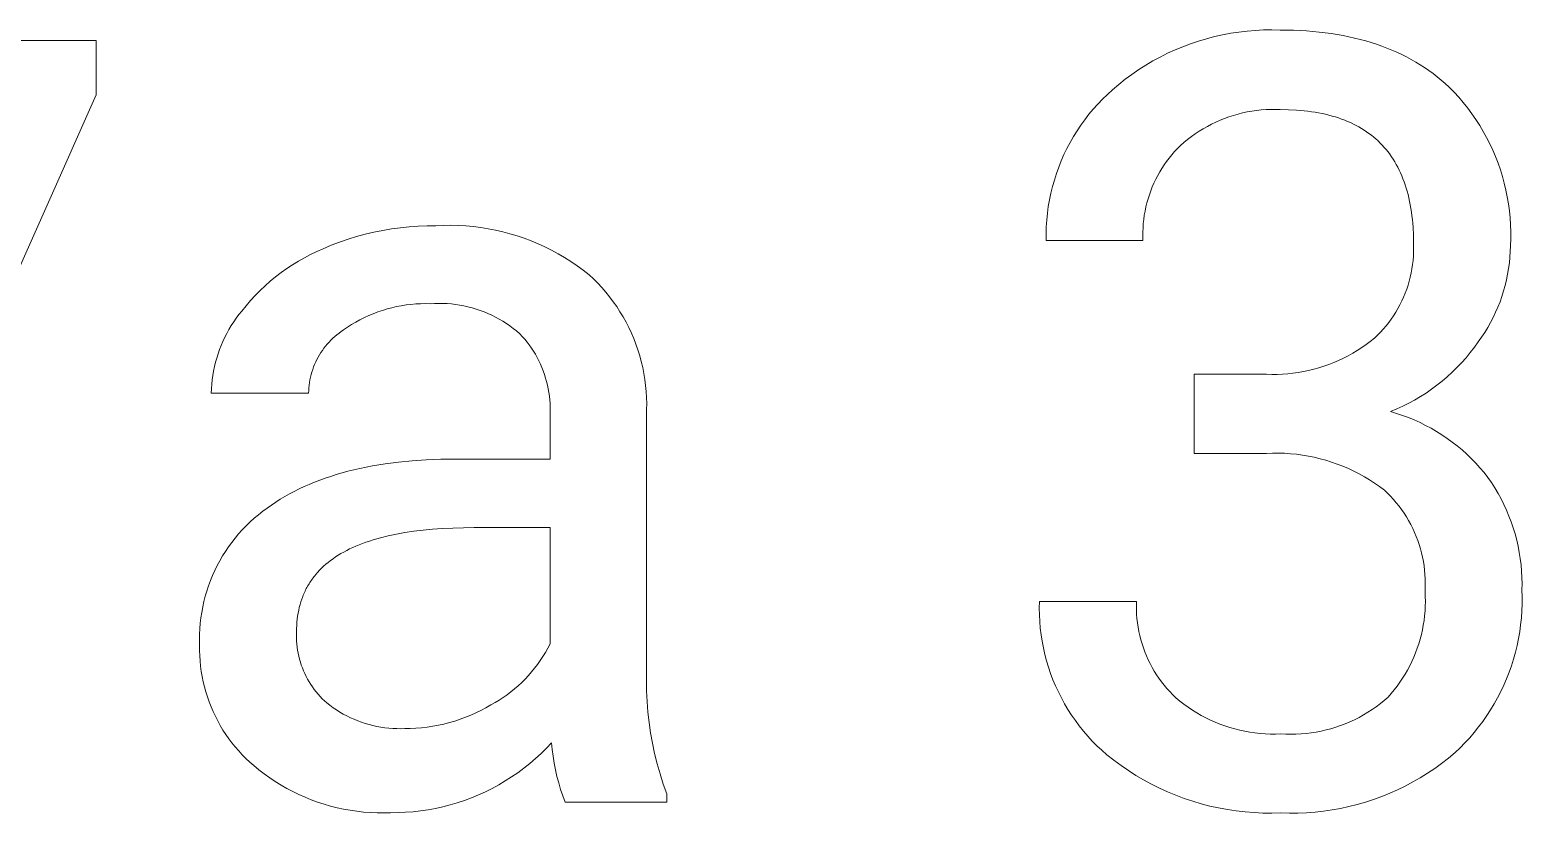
# Model space of a CAD drawing. Header units: millimetres. Extents: x 578 to 4608, y -138 to 2677.
# Drawn here: x 3631.8 to 3706.6, y 179.6 to 218.9 of the extents above; entities that cross this region are included whole.
import ezdxf

# ---------------------------------------------------------------- set-up
doc = ezdxf.new("R2010")
doc.units = ezdxf.units.MM
doc.header["$MEASUREMENT"] = 0
doc.layers.add('Domyślny', color=7, linetype='Continuous', true_color=0x000000)

msp = doc.modelspace()

# ---------------------------------------------------------------- linework, layer by layer
at = {"layer": 'Domyślny', "color": 18, "lineweight": 15, "true_color": 0x000000}
for p, q in [((3690.81, 218.424), (3691.212, 218.529)), ((3691.212, 218.529), (3691.618, 218.62)), ((3691.618, 218.62), (3692.027, 218.697)), ((3692.027, 218.697), (3692.438, 218.76)), ((3692.438, 218.76), (3692.851, 218.809)), ((3692.851, 218.809), (3693.265, 218.843)), ((3693.265, 218.843), (3693.681, 218.863)), ((3693.681, 218.863), (3694.097, 218.868)), ((3694.097, 218.868), (3694.512, 218.859)), ((3694.512, 218.859), (3695.18, 218.848)), ((3695.18, 218.848), (3695.507, 218.835)), ((3695.507, 218.835), (3695.829, 218.815)), ((3695.829, 218.815), (3696.147, 218.79)), ((3696.147, 218.79), (3696.46, 218.76)), ((3696.46, 218.76), (3696.768, 218.724)), ((3696.768, 218.724), (3697.072, 218.683)), ((3697.072, 218.683), (3697.371, 218.636)), ((3697.371, 218.636), (3697.665, 218.583)), ((3697.665, 218.583), (3697.955, 218.525)), ((3697.955, 218.525), (3698.24, 218.461)), ((3609.351, 218.335), (3635.145, 218.335)), ((3635.145, 218.335), (3635.145, 215.61)), ((3688.865, 217.695), (3689.244, 217.867)), ((3689.244, 217.867), (3689.628, 218.027)), ((3689.628, 218.027), (3690.017, 218.173)), ((3690.017, 218.173), (3690.411, 218.305)), ((3690.411, 218.305), (3690.81, 218.424)), ((3698.24, 218.461), (3698.521, 218.392)), ((3698.521, 218.392), (3698.797, 218.317)), ((3698.797, 218.317), (3699.069, 218.236)), ((3699.069, 218.236), (3699.335, 218.15)), ((3699.335, 218.15), (3699.598, 218.058)), ((3699.598, 218.058), (3699.855, 217.96)), ((3699.855, 217.96), (3700.108, 217.857)), ((3700.108, 217.857), (3700.357, 217.749)), ((3700.357, 217.749), (3700.601, 217.634)), ((3687.418, 216.876), (3687.769, 217.1)), ((3687.769, 217.1), (3688.127, 217.311)), ((3688.127, 217.311), (3688.493, 217.509)), ((3688.493, 217.509), (3688.865, 217.695)), ((3700.601, 217.634), (3700.84, 217.514)), ((3700.84, 217.514), (3701.075, 217.388)), ((3701.075, 217.388), (3701.305, 217.257)), ((3701.305, 217.257), (3701.53, 217.12)), ((3701.53, 217.12), (3701.751, 216.977)), ((3686.414, 216.136), (3686.74, 216.394)), ((3686.74, 216.394), (3687.075, 216.641)), ((3687.075, 216.641), (3687.418, 216.876)), ((3701.751, 216.977), (3701.967, 216.829)), ((3701.967, 216.829), (3702.179, 216.675)), ((3702.179, 216.675), (3702.387, 216.515)), ((3702.387, 216.515), (3702.589, 216.349)), ((3702.589, 216.349), (3702.787, 216.178)), ((3635.145, 215.61), (3619.336, 180.166)), ((3685.602, 215.4), (3685.846, 215.638)), ((3685.846, 215.638), (3686.098, 215.867)), ((3686.098, 215.867), (3686.414, 216.136)), ((3702.787, 216.178), (3702.981, 216.001)), ((3702.981, 216.001), (3703.227, 215.75)), ((3703.227, 215.75), (3703.464, 215.491)), ((3684.922, 214.639), (3685.139, 214.901)), ((3685.139, 214.901), (3685.366, 215.155)), ((3685.366, 215.155), (3685.602, 215.4)), ((3692.859, 214.756), (3692.627, 214.707)), ((3693.093, 214.797), (3692.859, 214.756)), ((3693.328, 214.83), (3693.093, 214.797)), ((3693.564, 214.855), (3693.328, 214.83)), ((3693.801, 214.872), (3693.564, 214.855)), ((3694.038, 214.88), (3693.801, 214.872)), ((3694.275, 214.881), (3694.038, 214.88)), ((3694.512, 214.873), (3694.275, 214.881)), ((3694.924, 214.867), (3694.512, 214.873)), ((3695.322, 214.847), (3694.924, 214.867)), ((3695.516, 214.833), (3695.322, 214.847)), ((3695.707, 214.815), (3695.516, 214.833)), ((3695.894, 214.793), (3695.707, 214.815)), ((3696.079, 214.769), (3695.894, 214.793)), ((3696.26, 214.741), (3696.079, 214.769)), ((3703.464, 215.491), (3703.692, 215.225)), ((3703.692, 215.225), (3703.911, 214.95)), ((3703.911, 214.95), (3704.121, 214.669)), ((3684.325, 213.811), (3684.514, 214.094)), ((3684.514, 214.094), (3684.713, 214.37)), ((3684.713, 214.37), (3684.922, 214.639)), ((3690.857, 214.036), (3690.65, 213.919)), ((3691.067, 214.146), (3690.857, 214.036)), ((3691.281, 214.249), (3691.067, 214.146)), ((3691.498, 214.344), (3691.281, 214.249)), ((3691.719, 214.432), (3691.498, 214.344)), ((3691.942, 214.513), (3691.719, 214.432)), ((3692.168, 214.585), (3691.942, 214.513)), ((3692.396, 214.65), (3692.168, 214.585)), ((3692.627, 214.707), (3692.396, 214.65)), ((3696.438, 214.71), (3696.26, 214.741)), ((3696.612, 214.676), (3696.438, 214.71)), ((3696.784, 214.638), (3696.612, 214.676)), ((3696.952, 214.597), (3696.784, 214.638)), ((3697.117, 214.553), (3696.952, 214.597)), ((3697.278, 214.506), (3697.117, 214.553)), ((3697.436, 214.455), (3697.278, 214.506)), ((3697.591, 214.401), (3697.436, 214.455)), ((3697.743, 214.344), (3697.591, 214.401)), ((3697.892, 214.284), (3697.743, 214.344)), ((3698.037, 214.22), (3697.892, 214.284)), ((3698.179, 214.153), (3698.037, 214.22)), ((3698.318, 214.083), (3698.179, 214.153)), ((3698.453, 214.009), (3698.318, 214.083)), ((3698.585, 213.932), (3698.453, 214.009)), ((3704.121, 214.669), (3704.321, 214.38)), ((3704.321, 214.38), (3704.512, 214.085)), ((3704.512, 214.085), (3704.692, 213.783)), ((3683.976, 213.226), (3684.145, 213.522)), ((3684.145, 213.522), (3684.325, 213.811)), ((3689.868, 213.382), (3689.685, 213.232)), ((3690.057, 213.527), (3689.868, 213.382)), ((3690.25, 213.664), (3690.057, 213.527)), ((3690.448, 213.795), (3690.25, 213.664)), ((3690.65, 213.919), (3690.448, 213.795)), ((3698.714, 213.852), (3698.585, 213.932)), ((3698.84, 213.769), (3698.714, 213.852)), ((3698.962, 213.682), (3698.84, 213.769)), ((3699.081, 213.592), (3698.962, 213.682)), ((3699.197, 213.499), (3699.081, 213.592)), ((3699.31, 213.402), (3699.197, 213.499)), ((3699.419, 213.302), (3699.31, 213.402)), ((3699.525, 213.199), (3699.419, 213.302)), ((3704.692, 213.783), (3704.861, 213.476)), ((3704.861, 213.476), (3705.021, 213.163)), ((3683.532, 212.307), (3683.669, 212.619)), ((3683.669, 212.619), (3683.817, 212.925)), ((3683.817, 212.925), (3683.976, 213.226)), ((3689.077, 212.612), (3688.944, 212.449)), ((3689.215, 212.771), (3689.077, 212.612)), ((3689.358, 212.926), (3689.215, 212.771)), ((3689.507, 213.075), (3689.358, 212.926)), ((3689.685, 213.232), (3689.507, 213.075)), ((3699.628, 213.093), (3699.525, 213.199)), ((3699.727, 212.983), (3699.628, 213.093)), ((3699.824, 212.87), (3699.727, 212.983)), ((3699.917, 212.754), (3699.824, 212.87)), ((3700.006, 212.634), (3699.917, 212.754)), ((3700.093, 212.512), (3700.006, 212.634)), ((3700.176, 212.386), (3700.093, 212.512)), ((3705.021, 213.163), (3705.169, 212.845)), ((3705.169, 212.845), (3705.307, 212.522)), ((3705.307, 212.522), (3705.434, 212.194)), ((3683.29, 211.671), (3683.405, 211.991)), ((3683.405, 211.991), (3683.532, 212.307)), ((3688.581, 211.932), (3688.471, 211.753)), ((3688.696, 212.109), (3688.581, 211.932)), ((3688.817, 212.281), (3688.696, 212.109)), ((3688.944, 212.449), (3688.817, 212.281)), ((3700.256, 212.256), (3700.176, 212.386)), ((3700.333, 212.124), (3700.256, 212.256)), ((3700.406, 211.988), (3700.333, 212.124)), ((3700.476, 211.848), (3700.406, 211.988)), ((3700.543, 211.706), (3700.476, 211.848)), ((3705.434, 212.194), (3705.549, 211.863)), ((3705.549, 211.863), (3705.653, 211.528)), ((3683.011, 210.689), (3683.093, 211.019)), ((3683.093, 211.019), (3683.186, 211.347)), ((3683.186, 211.347), (3683.29, 211.671)), ((3688.181, 211.192), (3688.097, 210.999)), ((3688.271, 211.382), (3688.181, 211.192)), ((3688.368, 211.569), (3688.271, 211.382)), ((3688.471, 211.753), (3688.368, 211.569)), ((3700.607, 211.56), (3700.543, 211.706)), ((3700.667, 211.411), (3700.607, 211.56)), ((3700.724, 211.258), (3700.667, 211.411)), ((3700.778, 211.103), (3700.724, 211.258)), ((3700.829, 210.944), (3700.778, 211.103)), ((3705.653, 211.528), (3705.746, 211.189)), ((3705.746, 211.189), (3705.827, 210.847)), ((3682.883, 210.02), (3682.942, 210.356)), ((3682.942, 210.356), (3683.011, 210.689)), ((3687.885, 210.404), (3687.828, 210.201)), ((3687.949, 210.605), (3687.885, 210.404)), ((3688.02, 210.803), (3687.949, 210.605)), ((3688.097, 210.999), (3688.02, 210.803)), ((3700.876, 210.781), (3700.829, 210.944)), ((3700.92, 210.616), (3700.876, 210.781)), ((3700.961, 210.447), (3700.92, 210.616)), ((3700.998, 210.275), (3700.961, 210.447)), ((3701.033, 210.099), (3700.998, 210.275)), ((3705.827, 210.847), (3705.897, 210.503)), ((3705.897, 210.503), (3705.955, 210.157)), ((3682.802, 209.344), (3682.837, 209.683)), ((3682.837, 209.683), (3682.883, 210.02)), ((3687.697, 209.584), (3687.668, 209.375)), ((3687.734, 209.791), (3687.697, 209.584)), ((3687.777, 209.997), (3687.734, 209.791)), ((3687.828, 210.201), (3687.777, 209.997)), ((3701.064, 209.921), (3701.033, 210.099)), ((3701.091, 209.738), (3701.064, 209.921)), ((3701.116, 209.553), (3701.091, 209.738)), ((3701.137, 209.364), (3701.116, 209.553)), ((3705.955, 210.157), (3706.001, 209.809)), ((3706.001, 209.809), (3706.036, 209.459)), ((3649.069, 208.735), (3649.508, 208.824)), ((3649.508, 208.824), (3649.95, 208.9)), ((3649.95, 208.9), (3650.393, 208.96)), ((3650.393, 208.96), (3650.839, 209.007)), ((3650.839, 209.007), (3651.286, 209.038)), ((3651.286, 209.038), (3651.733, 209.056)), ((3651.733, 209.056), (3652.181, 209.058)), ((3652.181, 209.058), (3652.556, 209.075)), ((3652.556, 209.075), (3652.93, 209.078)), ((3652.93, 209.078), (3653.305, 209.069)), ((3653.305, 209.069), (3653.679, 209.048)), ((3653.679, 209.048), (3654.053, 209.014)), ((3654.053, 209.014), (3654.425, 208.967)), ((3654.425, 208.967), (3654.795, 208.908)), ((3654.795, 208.908), (3655.163, 208.836)), ((3655.163, 208.836), (3655.528, 208.752)), ((3682.769, 208.665), (3682.78, 209.005)), ((3682.78, 209.005), (3682.802, 209.344)), ((3687.631, 208.956), (3687.622, 208.745)), ((3687.646, 209.166), (3687.631, 208.956)), ((3687.668, 209.375), (3687.646, 209.166)), ((3701.155, 209.172), (3701.137, 209.364)), ((3701.17, 208.977), (3701.155, 209.172)), ((3701.189, 208.577), (3701.17, 208.977)), ((3706.036, 209.459), (3706.058, 209.109)), ((3706.058, 209.109), (3706.069, 208.758)), ((3646.518, 207.904), (3646.931, 208.077)), ((3646.931, 208.077), (3647.35, 208.236)), ((3647.35, 208.236), (3647.773, 208.382)), ((3647.773, 208.382), (3648.201, 208.514)), ((3648.201, 208.514), (3648.633, 208.631)), ((3648.633, 208.631), (3649.069, 208.735)), ((3655.528, 208.752), (3655.89, 208.656)), ((3655.89, 208.656), (3656.249, 208.548)), ((3656.249, 208.548), (3656.604, 208.428)), ((3656.604, 208.428), (3656.955, 208.296)), ((3656.955, 208.296), (3657.301, 208.152)), ((3657.301, 208.152), (3657.642, 207.997)), ((3682.769, 208.324), (3682.769, 208.665)), ((3687.628, 208.324), (3682.769, 208.324)), ((3687.622, 208.745), (3687.621, 208.535)), ((3687.621, 208.535), (3687.628, 208.324)), ((3701.196, 208.163), (3701.189, 208.577)), ((3701.201, 207.952), (3701.196, 208.163)), ((3706.054, 208.056), (3706.046, 207.769)), ((3706.067, 208.407), (3706.054, 208.056)), ((3706.069, 208.758), (3706.067, 208.407)), ((3644.985, 207.101), (3645.28, 207.283)), ((3645.28, 207.283), (3645.581, 207.454)), ((3645.581, 207.454), (3645.888, 207.615)), ((3645.888, 207.615), (3646.2, 207.765)), ((3646.2, 207.765), (3646.518, 207.904)), ((3657.642, 207.997), (3657.978, 207.83)), ((3657.978, 207.83), (3658.308, 207.652)), ((3658.308, 207.652), (3658.632, 207.463)), ((3658.632, 207.463), (3658.949, 207.264)), ((3701.15, 207.107), (3701.174, 207.317)), ((3701.174, 207.317), (3701.19, 207.528)), ((3701.19, 207.528), (3701.199, 207.74)), ((3701.199, 207.74), (3701.201, 207.952)), ((3706.028, 207.483), (3706.001, 207.197)), ((3706.046, 207.769), (3706.028, 207.483)), ((3644.139, 206.498), (3644.414, 206.709)), ((3644.414, 206.709), (3644.696, 206.91)), ((3644.696, 206.91), (3644.985, 207.101)), ((3658.949, 207.264), (3659.259, 207.053)), ((3659.259, 207.053), (3659.562, 206.833)), ((3659.562, 206.833), (3659.858, 206.602)), ((3659.858, 206.602), (3660.079, 206.395)), ((3701.034, 206.483), (3701.08, 206.69)), ((3701.08, 206.69), (3701.118, 206.898)), ((3701.118, 206.898), (3701.15, 207.107)), ((3705.915, 206.63), (3705.858, 206.349)), ((3705.963, 206.913), (3705.915, 206.63)), ((3706.001, 207.197), (3705.963, 206.913)), ((3643.116, 205.564), (3643.359, 205.811)), ((3643.359, 205.811), (3643.611, 206.049)), ((3643.611, 206.049), (3643.871, 206.278)), ((3643.871, 206.278), (3644.139, 206.498)), ((3660.079, 206.395), (3660.292, 206.18)), ((3660.292, 206.18), (3660.498, 205.958)), ((3660.498, 205.958), (3660.696, 205.729)), ((3700.78, 205.676), (3700.854, 205.874)), ((3700.854, 205.874), (3700.921, 206.075)), ((3700.921, 206.075), (3700.981, 206.278)), ((3700.981, 206.278), (3701.034, 206.483)), ((3705.714, 205.794), (3705.628, 205.52)), ((3705.791, 206.07), (3705.714, 205.794)), ((3705.858, 206.349), (3705.791, 206.07)), ((3642.438, 204.777), (3642.655, 205.047)), ((3642.655, 205.047), (3642.881, 205.31)), ((3642.881, 205.31), (3643.116, 205.564)), ((3650.441, 205.05), (3650.202, 205.004)), ((3650.682, 205.088), (3650.441, 205.05)), ((3650.925, 205.118), (3650.682, 205.088)), ((3651.168, 205.139), (3650.925, 205.118)), ((3651.411, 205.152), (3651.168, 205.139)), ((3651.655, 205.157), (3651.411, 205.152)), ((3651.899, 205.153), (3651.655, 205.157)), ((3652.11, 205.165), (3651.899, 205.153)), ((3652.321, 205.169), (3652.11, 205.165)), ((3652.532, 205.167), (3652.321, 205.169)), ((3652.743, 205.157), (3652.532, 205.167)), ((3652.953, 205.139), (3652.743, 205.157)), ((3653.163, 205.115), (3652.953, 205.139)), ((3653.371, 205.083), (3653.163, 205.115)), ((3653.579, 205.044), (3653.371, 205.083)), ((3653.785, 204.998), (3653.579, 205.044)), ((3660.696, 205.729), (3660.886, 205.493)), ((3660.886, 205.493), (3661.069, 205.251)), ((3661.069, 205.251), (3661.242, 205.003)), ((3700.416, 204.912), (3700.517, 205.098)), ((3700.517, 205.098), (3700.611, 205.288)), ((3700.611, 205.288), (3700.699, 205.48)), ((3700.699, 205.48), (3700.78, 205.676)), ((3705.532, 205.25), (3705.427, 204.983)), ((3705.628, 205.52), (3705.532, 205.25)), ((3642.038, 204.24), (3642.165, 204.424)), ((3642.165, 204.424), (3642.298, 204.603)), ((3642.298, 204.603), (3642.438, 204.777)), ((3648.369, 204.347), (3648.155, 204.231)), ((3648.588, 204.456), (3648.369, 204.347)), ((3648.81, 204.558), (3648.588, 204.456)), ((3649.035, 204.652), (3648.81, 204.558)), ((3649.263, 204.738), (3649.035, 204.652)), ((3649.494, 204.817), (3649.263, 204.738)), ((3649.728, 204.887), (3649.494, 204.817)), ((3649.964, 204.95), (3649.728, 204.887)), ((3650.202, 205.004), (3649.964, 204.95)), ((3653.989, 204.945), (3653.785, 204.998)), ((3654.191, 204.885), (3653.989, 204.945)), ((3654.391, 204.818), (3654.191, 204.885)), ((3654.589, 204.744), (3654.391, 204.818)), ((3654.784, 204.663), (3654.589, 204.744)), ((3654.976, 204.576), (3654.784, 204.663)), ((3655.165, 204.482), (3654.976, 204.576)), ((3655.351, 204.381), (3655.165, 204.482)), ((3655.533, 204.274), (3655.351, 204.381)), ((3661.242, 205.003), (3661.407, 204.749)), ((3661.407, 204.749), (3661.563, 204.49)), ((3661.563, 204.49), (3661.71, 204.225)), ((3699.95, 204.206), (3700.075, 204.376)), ((3700.075, 204.376), (3700.195, 204.551)), ((3700.195, 204.551), (3700.309, 204.729)), ((3700.309, 204.729), (3700.416, 204.912)), ((3705.19, 204.46), (3705.058, 204.206)), ((3705.313, 204.719), (3705.19, 204.46)), ((3705.427, 204.983), (3705.313, 204.719)), ((3641.591, 203.468), (3641.693, 203.666)), ((3641.693, 203.666), (3641.801, 203.862)), ((3641.801, 203.862), (3641.916, 204.053)), ((3641.916, 204.053), (3642.038, 204.24)), ((3647.213, 203.599), (3647.11, 203.512)), ((3647.318, 203.682), (3647.213, 203.599)), ((3647.427, 203.762), (3647.318, 203.682)), ((3647.538, 203.838), (3647.427, 203.762)), ((3647.739, 203.976), (3647.538, 203.838)), ((3647.945, 204.107), (3647.739, 203.976)), ((3648.155, 204.231), (3647.945, 204.107)), ((3655.711, 204.161), (3655.533, 204.274)), ((3655.885, 204.042), (3655.711, 204.161)), ((3656.055, 203.917), (3655.885, 204.042)), ((3656.221, 203.786), (3656.055, 203.917)), ((3656.382, 203.65), (3656.221, 203.786)), ((3656.508, 203.514), (3656.382, 203.65)), ((3661.71, 204.225), (3661.848, 203.955)), ((3661.848, 203.955), (3661.977, 203.681)), ((3661.977, 203.681), (3662.096, 203.402)), ((3699.236, 203.426), (3699.39, 203.572)), ((3699.39, 203.572), (3699.538, 203.723)), ((3699.538, 203.723), (3699.681, 203.879)), ((3699.681, 203.879), (3699.818, 204.04)), ((3699.818, 204.04), (3699.95, 204.206)), ((3704.768, 203.711), (3704.61, 203.472)), ((3704.917, 203.956), (3704.768, 203.711)), ((3705.058, 204.206), (3704.917, 203.956)), ((3641.252, 202.642), (3641.326, 202.853)), ((3641.326, 202.853), (3641.408, 203.061)), ((3641.408, 203.061), (3641.496, 203.266)), ((3641.496, 203.266), (3641.591, 203.468)), ((3646.485, 202.813), (3646.411, 202.701)), ((3646.564, 202.922), (3646.485, 202.813)), ((3646.646, 203.028), (3646.564, 202.922)), ((3646.732, 203.131), (3646.646, 203.028)), ((3646.822, 203.231), (3646.732, 203.131)), ((3646.915, 203.328), (3646.822, 203.231)), ((3647.011, 203.422), (3646.915, 203.328)), ((3647.11, 203.512), (3647.011, 203.422)), ((3656.63, 203.374), (3656.508, 203.514)), ((3656.747, 203.23), (3656.63, 203.374)), ((3656.859, 203.083), (3656.747, 203.23)), ((3656.966, 202.931), (3656.859, 203.083)), ((3657.067, 202.776), (3656.966, 202.931)), ((3662.096, 203.402), (3662.205, 203.12)), ((3662.205, 203.12), (3662.305, 202.834)), ((3662.305, 202.834), (3662.395, 202.545)), ((3698.149, 202.67), (3698.376, 202.806)), ((3698.376, 202.806), (3698.599, 202.95)), ((3698.599, 202.95), (3698.817, 203.102)), ((3698.817, 203.102), (3699.029, 203.26)), ((3699.029, 203.26), (3699.236, 203.426)), ((3704.247, 202.966), (3704.042, 202.701)), ((3704.444, 203.238), (3704.247, 202.966)), ((3704.61, 203.472), (3704.444, 203.238)), ((3641.071, 201.998), (3641.124, 202.215)), ((3641.124, 202.215), (3641.185, 202.43)), ((3641.185, 202.43), (3641.252, 202.642)), ((3646.097, 202.108), (3646.047, 201.983)), ((3646.151, 202.231), (3646.097, 202.108)), ((3646.21, 202.351), (3646.151, 202.231)), ((3646.273, 202.47), (3646.21, 202.351)), ((3646.34, 202.587), (3646.273, 202.47)), ((3646.411, 202.701), (3646.34, 202.587)), ((3657.164, 202.617), (3657.067, 202.776)), ((3657.254, 202.456), (3657.164, 202.617)), ((3657.34, 202.291), (3657.254, 202.456)), ((3657.419, 202.123), (3657.34, 202.291)), ((3657.493, 201.953), (3657.419, 202.123)), ((3662.395, 202.545), (3662.474, 202.252)), ((3662.474, 202.252), (3662.544, 201.958)), ((3696.7, 202.017), (3696.951, 202.106)), ((3696.951, 202.106), (3697.197, 202.203)), ((3697.197, 202.203), (3697.441, 202.307)), ((3697.441, 202.307), (3697.681, 202.42)), ((3697.681, 202.42), (3697.917, 202.541)), ((3697.917, 202.541), (3698.149, 202.67)), ((3703.604, 202.194), (3703.373, 201.951)), ((3703.827, 202.444), (3703.604, 202.194)), ((3704.042, 202.701), (3703.827, 202.444)), ((3640.933, 201.116), (3640.956, 201.338)), ((3640.956, 201.338), (3640.987, 201.559)), ((3640.987, 201.559), (3641.026, 201.779)), ((3641.026, 201.779), (3641.071, 201.998)), ((3645.863, 201.338), (3645.84, 201.205)), ((3645.891, 201.469), (3645.863, 201.338)), ((3645.923, 201.6), (3645.891, 201.469)), ((3645.96, 201.729), (3645.923, 201.6)), ((3646.001, 201.857), (3645.96, 201.729)), ((3646.047, 201.983), (3646.001, 201.857)), ((3657.561, 201.781), (3657.493, 201.953)), ((3657.623, 201.606), (3657.561, 201.781)), ((3657.679, 201.429), (3657.623, 201.606)), ((3657.729, 201.251), (3657.679, 201.429)), ((3662.544, 201.958), (3662.603, 201.661)), ((3662.603, 201.661), (3662.653, 201.362)), ((3662.653, 201.362), (3662.691, 201.061)), ((3690.191, 201.614), (3693.828, 201.614)), ((3690.191, 197.655), (3690.191, 201.614)), ((3693.828, 201.614), (3694.093, 201.607)), ((3694.093, 201.607), (3694.358, 201.608)), ((3694.358, 201.608), (3694.623, 201.619)), ((3694.623, 201.619), (3694.888, 201.638)), ((3694.888, 201.638), (3695.151, 201.666)), ((3695.151, 201.666), (3695.414, 201.703)), ((3695.414, 201.703), (3695.675, 201.749)), ((3695.675, 201.749), (3695.935, 201.803)), ((3695.935, 201.803), (3696.192, 201.866)), ((3696.192, 201.866), (3696.448, 201.937)), ((3696.448, 201.937), (3696.7, 202.017)), ((3702.885, 201.492), (3702.63, 201.274)), ((3703.133, 201.717), (3702.885, 201.492)), ((3703.373, 201.951), (3703.133, 201.717)), ((3640.908, 200.67), (3640.917, 200.894)), ((3645.793, 200.67), (3640.908, 200.67)), ((3640.917, 200.894), (3640.933, 201.116)), ((3645.798, 200.805), (3645.793, 200.67)), ((3645.807, 200.939), (3645.798, 200.805)), ((3645.821, 201.072), (3645.807, 200.939)), ((3645.84, 201.205), (3645.821, 201.072)), ((3657.773, 201.07), (3657.729, 201.251)), ((3657.81, 200.889), (3657.773, 201.07)), ((3657.842, 200.706), (3657.81, 200.889)), ((3657.867, 200.522), (3657.842, 200.706)), ((3662.691, 201.061), (3662.72, 200.76)), ((3662.72, 200.76), (3662.738, 200.457)), ((3701.821, 200.678), (3701.539, 200.498)), ((3702.098, 200.867), (3701.821, 200.678)), ((3702.367, 201.066), (3702.098, 200.867)), ((3702.63, 201.274), (3702.367, 201.066)), ((3657.886, 200.338), (3657.867, 200.522)), ((3657.898, 200.153), (3657.886, 200.338)), ((3657.905, 199.968), (3657.898, 200.153)), ((3657.905, 199.782), (3657.905, 199.968)), ((3662.738, 200.457), (3662.746, 200.155)), ((3662.746, 200.155), (3662.743, 199.852)), ((3662.743, 199.852), (3662.743, 186.807)), ((3700.351, 199.878), (3700.042, 199.748)), ((3700.656, 200.017), (3700.351, 199.878)), ((3700.955, 200.167), (3700.656, 200.017)), ((3701.25, 200.327), (3700.955, 200.167)), ((3701.539, 200.498), (3701.25, 200.327)), ((3657.898, 199.597), (3657.905, 199.782)), ((3657.898, 197.369), (3657.898, 199.597)), ((3700.042, 199.748), (3700.344, 199.659)), ((3700.344, 199.659), (3700.644, 199.559)), ((3700.644, 199.559), (3700.94, 199.448)), ((3700.94, 199.448), (3701.232, 199.328)), ((3701.232, 199.328), (3701.52, 199.198)), ((3701.52, 199.198), (3701.803, 199.058)), ((3701.803, 199.058), (3702.081, 198.909)), ((3702.081, 198.909), (3702.354, 198.751)), ((3702.354, 198.751), (3702.621, 198.583)), ((3702.621, 198.583), (3702.883, 198.406)), ((3702.883, 198.406), (3703.139, 198.22)), ((3693.828, 197.655), (3690.191, 197.655)), ((3694.128, 197.665), (3693.828, 197.655)), ((3694.429, 197.666), (3694.128, 197.665)), ((3694.73, 197.656), (3694.429, 197.666)), ((3695.03, 197.636), (3694.73, 197.656)), ((3695.329, 197.607), (3695.03, 197.636)), ((3695.627, 197.567), (3695.329, 197.607)), ((3695.924, 197.517), (3695.627, 197.567)), ((3703.139, 198.22), (3703.388, 198.026)), ((3703.388, 198.026), (3703.63, 197.824)), ((3703.63, 197.824), (3703.865, 197.613)), ((3703.865, 197.613), (3704.093, 197.395)), ((3647.764, 196.755), (3648.063, 196.829)), ((3648.063, 196.829), (3648.367, 196.899)), ((3648.367, 196.899), (3648.676, 196.964)), ((3648.676, 196.964), (3648.99, 197.024)), ((3648.99, 197.024), (3649.635, 197.129)), ((3649.635, 197.129), (3650.301, 197.215)), ((3650.301, 197.215), (3650.988, 197.283)), ((3650.988, 197.283), (3651.696, 197.331)), ((3651.696, 197.331), (3652.425, 197.359)), ((3652.425, 197.359), (3653.174, 197.369)), ((3653.174, 197.369), (3657.898, 197.369)), ((3696.218, 197.457), (3695.924, 197.517)), ((3696.511, 197.387), (3696.218, 197.457)), ((3696.801, 197.307), (3696.511, 197.387)), ((3697.088, 197.218), (3696.801, 197.307)), ((3697.372, 197.119), (3697.088, 197.218)), ((3697.652, 197.01), (3697.372, 197.119)), ((3697.929, 196.892), (3697.652, 197.01)), ((3698.202, 196.765), (3697.929, 196.892)), ((3704.093, 197.395), (3704.313, 197.168)), ((3704.313, 197.168), (3704.526, 196.935)), ((3704.526, 196.935), (3704.731, 196.694)), ((3645.567, 195.988), (3645.823, 196.1)), ((3645.823, 196.1), (3646.084, 196.208)), ((3646.084, 196.208), (3646.351, 196.311)), ((3646.351, 196.311), (3646.623, 196.41)), ((3646.623, 196.41), (3646.9, 196.503)), ((3646.9, 196.503), (3647.183, 196.592)), ((3647.183, 196.592), (3647.471, 196.676)), ((3647.471, 196.676), (3647.764, 196.755)), ((3698.47, 196.629), (3698.202, 196.765)), ((3698.733, 196.483), (3698.47, 196.629)), ((3698.991, 196.329), (3698.733, 196.483)), ((3699.244, 196.167), (3698.991, 196.329)), ((3699.492, 195.996), (3699.244, 196.167)), ((3704.731, 196.694), (3704.927, 196.447)), ((3704.927, 196.447), (3705.106, 196.187)), ((3705.106, 196.187), (3705.275, 195.921)), ((3644.144, 195.21), (3644.368, 195.352)), ((3644.368, 195.352), (3644.597, 195.489)), ((3644.597, 195.489), (3644.831, 195.621)), ((3644.831, 195.621), (3645.071, 195.748)), ((3645.071, 195.748), (3645.316, 195.87)), ((3645.316, 195.87), (3645.567, 195.988)), ((3699.733, 195.816), (3699.492, 195.996)), ((3699.891, 195.665), (3699.733, 195.816)), ((3700.043, 195.509), (3699.891, 195.665)), ((3700.19, 195.348), (3700.043, 195.509)), ((3700.332, 195.181), (3700.19, 195.348)), ((3705.275, 195.921), (3705.436, 195.65)), ((3705.436, 195.65), (3705.587, 195.373)), ((3705.587, 195.373), (3705.729, 195.091)), ((3643.063, 194.403), (3643.274, 194.58)), ((3643.274, 194.58), (3643.49, 194.751)), ((3643.49, 194.751), (3643.713, 194.913)), ((3643.713, 194.913), (3643.926, 195.064)), ((3643.926, 195.064), (3644.144, 195.21)), ((3700.468, 195.01), (3700.332, 195.181)), ((3700.598, 194.835), (3700.468, 195.01)), ((3700.721, 194.655), (3700.598, 194.835)), ((3700.839, 194.471), (3700.721, 194.655)), ((3705.729, 195.091), (3705.861, 194.804)), ((3705.861, 194.804), (3705.982, 194.513)), ((3642.286, 193.624), (3642.47, 193.829)), ((3642.47, 193.829), (3642.661, 194.027)), ((3642.661, 194.027), (3642.859, 194.218)), ((3642.859, 194.218), (3643.063, 194.403)), ((3651.532, 193.806), (3651.07, 193.751)), ((3652.01, 193.852), (3651.532, 193.806)), ((3652.507, 193.888), (3652.01, 193.852)), ((3653.02, 193.913), (3652.507, 193.888)), ((3653.552, 193.928), (3653.02, 193.913)), ((3654.1, 193.933), (3653.552, 193.928)), ((3657.898, 193.933), (3654.1, 193.933)), ((3657.898, 188.109), (3657.898, 193.933)), ((3700.95, 194.283), (3700.839, 194.471)), ((3701.055, 194.091), (3700.95, 194.283)), ((3701.153, 193.896), (3701.055, 194.091)), ((3701.244, 193.698), (3701.153, 193.896)), ((3705.982, 194.513), (3706.094, 194.218)), ((3706.094, 194.218), (3706.196, 193.92)), ((3706.196, 193.92), (3706.287, 193.618)), ((3641.777, 192.974), (3641.939, 193.196)), ((3641.939, 193.196), (3642.108, 193.413)), ((3642.108, 193.413), (3642.286, 193.624)), ((3648.329, 193.074), (3648.166, 193.007)), ((3648.496, 193.139), (3648.329, 193.074)), ((3648.668, 193.202), (3648.496, 193.139)), ((3648.844, 193.261), (3648.668, 193.202)), ((3649.025, 193.319), (3648.844, 193.261)), ((3649.21, 193.373), (3649.025, 193.319)), ((3649.399, 193.425), (3649.21, 193.373)), ((3649.791, 193.522), (3649.399, 193.425)), ((3650.2, 193.608), (3649.791, 193.522)), ((3650.626, 193.685), (3650.2, 193.608)), ((3651.07, 193.751), (3650.626, 193.685)), ((3701.329, 193.497), (3701.244, 193.698)), ((3701.406, 193.293), (3701.329, 193.497)), ((3701.477, 193.086), (3701.406, 193.293)), ((3701.54, 192.877), (3701.477, 193.086)), ((3706.287, 193.618), (3706.368, 193.313)), ((3706.368, 193.313), (3706.438, 193.005)), ((3641.337, 192.274), (3641.476, 192.513)), ((3641.476, 192.513), (3641.622, 192.746)), ((3641.622, 192.746), (3641.777, 192.974)), ((3647.017, 192.376), (3646.893, 192.285)), ((3647.146, 192.463), (3647.017, 192.376)), ((3647.278, 192.549), (3647.146, 192.463)), ((3647.415, 192.632), (3647.278, 192.549)), ((3647.557, 192.712), (3647.415, 192.632)), ((3647.702, 192.789), (3647.557, 192.712)), ((3647.852, 192.864), (3647.702, 192.789)), ((3648.007, 192.937), (3647.852, 192.864)), ((3648.166, 193.007), (3648.007, 192.937)), ((3701.597, 192.666), (3701.54, 192.877)), ((3701.646, 192.453), (3701.597, 192.666)), ((3701.688, 192.239), (3701.646, 192.453)), ((3706.438, 193.005), (3706.498, 192.695)), ((3706.498, 192.695), (3706.547, 192.384)), ((3706.547, 192.384), (3706.586, 192.071)), ((3640.973, 191.533), (3641.086, 191.785)), ((3641.086, 191.785), (3641.207, 192.032)), ((3641.207, 192.032), (3641.337, 192.274)), ((3646.148, 191.581), (3646.102, 191.526)), ((3646.241, 191.689), (3646.148, 191.581)), ((3646.339, 191.795), (3646.241, 191.689)), ((3646.441, 191.898), (3646.339, 191.795)), ((3646.548, 191.999), (3646.441, 191.898)), ((3646.658, 192.097), (3646.548, 191.999)), ((3646.774, 192.192), (3646.658, 192.097)), ((3646.893, 192.285), (3646.774, 192.192)), ((3701.722, 192.023), (3701.688, 192.239)), ((3701.749, 191.807), (3701.722, 192.023)), ((3701.769, 191.589), (3701.749, 191.807)), ((3701.781, 191.371), (3701.769, 191.589)), ((3706.586, 192.071), (3706.613, 191.756)), ((3706.613, 191.756), (3706.63, 191.441)), ((3640.686, 190.759), (3640.773, 191.02)), ((3640.773, 191.02), (3640.868, 191.279)), ((3640.868, 191.279), (3640.973, 191.533)), ((3645.646, 190.814), (3645.615, 190.751)), ((3645.678, 190.877), (3645.646, 190.814)), ((3645.711, 190.939), (3645.678, 190.877)), ((3645.745, 191.001), (3645.711, 190.939)), ((3645.781, 191.061), (3645.745, 191.001)), ((3645.817, 191.122), (3645.781, 191.061)), ((3645.855, 191.181), (3645.817, 191.122)), ((3645.893, 191.24), (3645.855, 191.181)), ((3645.933, 191.299), (3645.893, 191.24)), ((3645.974, 191.356), (3645.933, 191.299)), ((3646.015, 191.413), (3645.974, 191.356)), ((3646.058, 191.47), (3646.015, 191.413)), ((3646.102, 191.526), (3646.058, 191.47)), ((3701.773, 190.716), (3701.783, 190.935)), ((3701.786, 191.153), (3701.781, 191.371)), ((3701.783, 190.935), (3701.786, 191.153)), ((3706.63, 191.441), (3706.636, 191.126)), ((3706.636, 191.126), (3706.631, 190.81)), ((3706.631, 190.81), (3706.642, 190.461)), ((3640.482, 189.959), (3640.541, 190.228)), ((3640.541, 190.228), (3640.609, 190.495)), ((3640.609, 190.495), (3640.686, 190.759)), ((3645.365, 190.081), (3645.328, 189.939)), ((3645.406, 190.22), (3645.365, 190.081)), ((3645.452, 190.356), (3645.406, 190.22)), ((3645.502, 190.49), (3645.452, 190.356)), ((3645.529, 190.556), (3645.502, 190.49)), ((3645.556, 190.622), (3645.529, 190.556)), ((3645.585, 190.686), (3645.556, 190.622)), ((3645.615, 190.751), (3645.585, 190.686)), ((3682.428, 189.9), (3682.434, 190.233)), ((3682.434, 190.233), (3687.306, 190.233)), ((3687.306, 190.233), (3687.3, 190.018)), ((3701.784, 190.477), (3701.773, 190.716)), ((3701.783, 189.999), (3701.788, 190.238)), ((3701.788, 190.238), (3701.784, 190.477)), ((3706.641, 190.111), (3706.628, 189.761)), ((3706.642, 190.461), (3706.641, 190.111)), ((3640.36, 189.142), (3640.391, 189.416)), ((3640.391, 189.416), (3640.432, 189.688)), ((3640.432, 189.688), (3640.482, 189.959)), ((3645.224, 189.346), (3645.209, 189.192)), ((3645.243, 189.498), (3645.224, 189.346)), ((3645.267, 189.648), (3645.243, 189.498)), ((3645.296, 189.795), (3645.267, 189.648)), ((3645.328, 189.939), (3645.296, 189.795)), ((3682.434, 189.566), (3682.428, 189.9)), ((3682.451, 189.233), (3682.434, 189.566)), ((3687.3, 190.018), (3687.302, 189.804)), ((3687.302, 189.804), (3687.311, 189.589)), ((3687.311, 189.589), (3687.327, 189.375)), ((3687.327, 189.375), (3687.351, 189.161)), ((3701.722, 189.284), (3701.75, 189.521)), ((3701.75, 189.521), (3701.771, 189.76)), ((3701.771, 189.76), (3701.783, 189.999)), ((3706.604, 189.412), (3706.567, 189.064)), ((3706.628, 189.761), (3706.604, 189.412)), ((3640.324, 188.317), (3640.327, 188.592)), ((3640.327, 188.592), (3640.339, 188.867)), ((3640.339, 188.867), (3640.36, 189.142)), ((3645.189, 188.713), (3645.184, 188.559)), ((3645.191, 188.875), (3645.189, 188.713)), ((3645.198, 189.035), (3645.191, 188.875)), ((3645.209, 189.192), (3645.198, 189.035)), ((3682.48, 188.9), (3682.451, 189.233)), ((3682.52, 188.569), (3682.48, 188.9)), ((3682.572, 188.239), (3682.52, 188.569)), ((3687.351, 189.161), (3687.383, 188.949)), ((3687.383, 188.949), (3687.422, 188.737)), ((3687.422, 188.737), (3687.468, 188.527)), ((3701.528, 188.347), (3701.588, 188.579)), ((3701.588, 188.579), (3701.641, 188.812)), ((3701.641, 188.812), (3701.685, 189.047)), ((3701.685, 189.047), (3701.722, 189.284)), ((3706.519, 188.717), (3706.46, 188.372)), ((3706.567, 189.064), (3706.519, 188.717)), ((3640.331, 188.042), (3640.324, 188.317)), ((3640.33, 187.779), (3640.331, 188.042)), ((3645.184, 188.559), (3645.185, 188.405)), ((3645.185, 188.405), (3645.19, 188.251)), ((3645.19, 188.251), (3645.202, 188.098)), ((3645.202, 188.098), (3645.218, 187.945)), ((3645.218, 187.945), (3645.24, 187.792)), ((3657.669, 187.686), (3657.787, 187.896)), ((3657.787, 187.896), (3657.898, 188.109)), ((3682.635, 187.911), (3682.572, 188.239)), ((3682.71, 187.586), (3682.635, 187.911)), ((3687.468, 188.527), (3687.521, 188.319)), ((3687.521, 188.319), (3687.581, 188.113)), ((3687.581, 188.113), (3687.649, 187.909)), ((3687.649, 187.909), (3687.723, 187.707)), ((3701.302, 187.666), (3701.385, 187.89)), ((3701.385, 187.89), (3701.46, 188.117)), ((3701.46, 188.117), (3701.528, 188.347)), ((3706.388, 188.03), (3706.306, 187.69)), ((3706.46, 188.372), (3706.388, 188.03)), ((3640.337, 187.516), (3640.33, 187.779)), ((3640.354, 187.254), (3640.337, 187.516)), ((3640.379, 186.993), (3640.354, 187.254)), ((3645.24, 187.792), (3645.267, 187.641)), ((3645.267, 187.641), (3645.299, 187.491)), ((3645.299, 187.491), (3645.337, 187.341)), ((3645.337, 187.341), (3645.38, 187.193)), ((3645.38, 187.193), (3645.428, 187.047)), ((3657.126, 186.893), (3657.272, 187.084)), ((3657.272, 187.084), (3657.411, 187.28)), ((3657.411, 187.28), (3657.543, 187.481)), ((3657.543, 187.481), (3657.669, 187.686)), ((3682.795, 187.263), (3682.71, 187.586)), ((3682.892, 186.944), (3682.795, 187.263)), ((3687.723, 187.707), (3687.805, 187.509)), ((3687.805, 187.509), (3687.893, 187.313)), ((3687.893, 187.313), (3687.988, 187.12)), ((3687.988, 187.12), (3688.089, 186.931)), ((3701.008, 187.011), (3701.113, 187.226)), ((3701.113, 187.226), (3701.211, 187.444)), ((3701.211, 187.444), (3701.302, 187.666)), ((3706.211, 187.353), (3706.106, 187.019)), ((3706.306, 187.69), (3706.211, 187.353)), ((3640.414, 186.732), (3640.379, 186.993)), ((3640.457, 186.473), (3640.414, 186.732)), ((3640.51, 186.216), (3640.457, 186.473)), ((3645.428, 187.047), (3645.48, 186.903)), ((3645.48, 186.903), (3645.538, 186.76)), ((3645.538, 186.76), (3645.601, 186.62)), ((3645.601, 186.62), (3645.669, 186.481)), ((3645.669, 186.481), (3645.741, 186.346)), ((3645.741, 186.346), (3645.818, 186.212)), ((3656.481, 186.18), (3656.652, 186.35)), ((3656.652, 186.35), (3656.816, 186.525)), ((3656.816, 186.525), (3656.974, 186.706)), ((3656.974, 186.706), (3657.126, 186.893)), ((3662.743, 186.807), (3662.733, 186.279)), ((3683, 186.628), (3682.892, 186.944)), ((3683.118, 186.316), (3683, 186.628)), ((3688.089, 186.931), (3688.197, 186.745)), ((3688.197, 186.745), (3688.312, 186.563)), ((3688.312, 186.563), (3688.433, 186.385)), ((3688.433, 186.385), (3688.559, 186.212)), ((3700.517, 186.19), (3700.65, 186.389)), ((3700.65, 186.389), (3700.776, 186.592)), ((3700.776, 186.592), (3700.896, 186.8)), ((3700.896, 186.8), (3701.008, 187.011)), ((3705.861, 186.363), (3705.723, 186.042)), ((3705.989, 186.689), (3705.861, 186.363)), ((3706.106, 187.019), (3705.989, 186.689)), ((3640.571, 185.96), (3640.51, 186.216)), ((3640.641, 185.707), (3640.571, 185.96)), ((3640.719, 185.456), (3640.641, 185.707)), ((3645.818, 186.212), (3645.9, 186.082)), ((3645.9, 186.082), (3645.986, 185.955)), ((3645.986, 185.955), (3646.077, 185.83)), ((3646.077, 185.83), (3646.172, 185.709)), ((3646.172, 185.709), (3646.271, 185.591)), ((3646.271, 185.591), (3646.374, 185.477)), ((3655.745, 185.562), (3655.937, 185.707)), ((3655.937, 185.707), (3656.124, 185.858)), ((3656.124, 185.858), (3656.305, 186.016)), ((3656.305, 186.016), (3656.481, 186.18)), ((3662.733, 186.279), (3662.739, 185.751)), ((3662.739, 185.751), (3662.764, 185.224)), ((3683.248, 186.008), (3683.118, 186.316)), ((3683.387, 185.705), (3683.248, 186.008)), ((3683.538, 185.407), (3683.387, 185.705)), ((3688.559, 186.212), (3688.692, 186.043)), ((3688.692, 186.043), (3688.83, 185.878)), ((3688.83, 185.878), (3688.974, 185.719)), ((3688.974, 185.719), (3689.124, 185.564)), ((3699.921, 185.442), (3700.079, 185.622)), ((3700.079, 185.622), (3700.232, 185.806)), ((3700.232, 185.806), (3700.378, 185.996)), ((3700.378, 185.996), (3700.517, 186.19)), ((3705.573, 185.726), (3705.413, 185.414)), ((3705.723, 186.042), (3705.573, 185.726)), ((3640.806, 185.208), (3640.719, 185.456)), ((3640.901, 184.964), (3640.806, 185.208)), ((3641.005, 184.722), (3640.901, 184.964)), ((3646.374, 185.477), (3646.48, 185.366)), ((3646.48, 185.366), (3646.591, 185.259)), ((3646.591, 185.259), (3646.706, 185.156)), ((3646.706, 185.156), (3646.863, 185.033)), ((3646.863, 185.033), (3647.025, 184.915)), ((3647.025, 184.915), (3647.191, 184.803)), ((3654.436, 184.776), (3654.686, 184.909)), ((3654.686, 184.909), (3654.932, 185.049)), ((3654.932, 185.049), (3655.142, 185.167)), ((3655.142, 185.167), (3655.348, 185.291)), ((3655.348, 185.291), (3655.549, 185.423)), ((3655.549, 185.423), (3655.745, 185.562)), ((3662.764, 185.224), (3662.805, 184.698)), ((3683.698, 185.115), (3683.538, 185.407)), ((3683.868, 184.828), (3683.698, 185.115)), ((3684.049, 184.547), (3683.868, 184.828)), ((3689.124, 185.564), (3689.278, 185.415)), ((3689.278, 185.415), (3689.477, 185.249)), ((3689.477, 185.249), (3689.681, 185.089)), ((3689.681, 185.089), (3689.891, 184.937)), ((3689.891, 184.937), (3690.106, 184.792)), ((3699.119, 184.82), (3699.327, 184.965)), ((3699.327, 184.965), (3699.531, 185.117)), ((3699.531, 185.117), (3699.729, 185.276)), ((3699.729, 185.276), (3699.921, 185.442)), ((3705.243, 185.109), (3705.062, 184.809)), ((3705.413, 185.414), (3705.243, 185.109)), ((3641.117, 184.485), (3641.005, 184.722)), ((3641.237, 184.251), (3641.117, 184.485)), ((3641.365, 184.021), (3641.237, 184.251)), ((3647.191, 184.803), (3647.36, 184.696)), ((3647.36, 184.696), (3647.533, 184.595)), ((3647.533, 184.595), (3647.71, 184.501)), ((3647.71, 184.501), (3647.889, 184.413)), ((3647.889, 184.413), (3648.072, 184.331)), ((3648.072, 184.331), (3648.257, 184.255)), ((3648.257, 184.255), (3648.445, 184.186)), ((3648.445, 184.186), (3648.635, 184.123)), ((3648.635, 184.123), (3648.827, 184.067)), ((3652.3, 184.036), (3652.577, 184.097)), ((3652.577, 184.097), (3652.851, 184.167)), ((3652.851, 184.167), (3653.123, 184.246)), ((3653.123, 184.246), (3653.393, 184.334)), ((3653.393, 184.334), (3653.659, 184.432)), ((3653.659, 184.432), (3653.922, 184.538)), ((3653.922, 184.538), (3654.181, 184.653)), ((3654.181, 184.653), (3654.436, 184.776)), ((3662.805, 184.698), (3662.864, 184.173)), ((3662.864, 184.173), (3662.94, 183.65)), ((3684.238, 184.272), (3684.049, 184.547)), ((3684.438, 184.005), (3684.238, 184.272)), ((3690.106, 184.792), (3690.326, 184.655)), ((3690.326, 184.655), (3690.55, 184.525)), ((3690.55, 184.525), (3690.779, 184.404)), ((3690.779, 184.404), (3691.012, 184.29)), ((3691.012, 184.29), (3691.249, 184.185)), ((3691.249, 184.185), (3691.489, 184.087)), ((3691.489, 184.087), (3691.733, 183.999)), ((3697.537, 184.019), (3697.774, 184.109)), ((3697.774, 184.109), (3698.008, 184.208)), ((3698.008, 184.208), (3698.238, 184.314)), ((3698.238, 184.314), (3698.465, 184.429)), ((3698.465, 184.429), (3698.687, 184.552)), ((3698.687, 184.552), (3698.906, 184.682)), ((3698.906, 184.682), (3699.119, 184.82)), ((3704.671, 184.229), (3704.461, 183.949)), ((3704.871, 184.516), (3704.671, 184.229)), ((3705.062, 184.809), (3704.871, 184.516)), ((3641.5, 183.796), (3641.365, 184.021)), ((3641.643, 183.576), (3641.5, 183.796)), ((3641.794, 183.361), (3641.643, 183.576)), ((3641.952, 183.151), (3641.794, 183.361)), ((3648.827, 184.067), (3649.021, 184.017)), ((3649.021, 184.017), (3649.217, 183.975)), ((3649.217, 183.975), (3649.414, 183.939)), ((3649.414, 183.939), (3649.612, 183.91)), ((3649.612, 183.91), (3649.811, 183.888)), ((3649.811, 183.888), (3650.011, 183.872)), ((3650.011, 183.872), (3650.211, 183.864)), ((3650.211, 183.864), (3650.411, 183.862)), ((3650.411, 183.862), (3650.611, 183.868)), ((3650.611, 183.868), (3650.894, 183.872)), ((3650.894, 183.872), (3651.177, 183.886)), ((3651.177, 183.886), (3651.46, 183.909)), ((3651.46, 183.909), (3651.741, 183.942)), ((3651.741, 183.942), (3652.021, 183.984)), ((3652.021, 183.984), (3652.3, 184.036)), ((3662.94, 183.65), (3663.033, 183.131)), ((3684.646, 183.744), (3684.438, 184.005)), ((3684.863, 183.491), (3684.646, 183.744)), ((3685.089, 183.245), (3684.863, 183.491)), ((3691.733, 183.999), (3691.979, 183.919)), ((3691.979, 183.919), (3692.229, 183.847)), ((3692.229, 183.847), (3692.48, 183.784)), ((3692.48, 183.784), (3692.734, 183.731)), ((3692.734, 183.731), (3692.989, 183.685)), ((3692.989, 183.685), (3693.246, 183.649)), ((3693.246, 183.649), (3693.503, 183.622)), ((3693.503, 183.622), (3693.762, 183.604)), ((3693.762, 183.604), (3694.021, 183.595)), ((3694.021, 183.595), (3694.28, 183.595)), ((3694.28, 183.595), (3694.539, 183.604)), ((3694.539, 183.604), (3694.793, 183.59)), ((3694.793, 183.59), (3695.047, 183.585)), ((3695.047, 183.585), (3695.301, 183.589)), ((3695.301, 183.589), (3695.554, 183.602)), ((3695.554, 183.602), (3695.807, 183.623)), ((3695.807, 183.623), (3696.06, 183.654)), ((3696.06, 183.654), (3696.311, 183.693)), ((3696.311, 183.693), (3696.56, 183.741)), ((3696.56, 183.741), (3696.808, 183.798)), ((3696.808, 183.798), (3697.053, 183.863)), ((3697.053, 183.863), (3697.296, 183.936)), ((3697.296, 183.936), (3697.537, 184.019)), ((3704.013, 183.411), (3703.776, 183.154)), ((3704.241, 183.676), (3704.013, 183.411)), ((3704.461, 183.949), (3704.241, 183.676)), ((3642.117, 182.947), (3641.952, 183.151)), ((3642.289, 182.748), (3642.117, 182.947)), ((3642.468, 182.555), (3642.289, 182.748)), ((3657.449, 182.618), (3657.17, 182.363)), ((3657.718, 182.883), (3657.449, 182.618)), ((3657.979, 183.157), (3657.718, 182.883)), ((3658.009, 182.817), (3657.979, 183.157)), ((3658.051, 182.478), (3658.009, 182.817)), ((3663.033, 183.131), (3663.142, 182.614)), ((3663.142, 182.614), (3663.269, 182.102)), ((3685.323, 183.007), (3685.089, 183.245)), ((3685.566, 182.778), (3685.323, 183.007)), ((3685.816, 182.557), (3685.566, 182.778)), ((3703.276, 182.664), (3702.945, 182.389)), ((3703.53, 182.905), (3703.276, 182.664)), ((3703.776, 183.154), (3703.53, 182.905)), ((3642.653, 182.369), (3642.468, 182.555)), ((3642.844, 182.189), (3642.653, 182.369)), ((3643.042, 182.016), (3642.844, 182.189)), ((3643.302, 181.801), (3643.042, 182.016)), ((3656.586, 181.883), (3656.282, 181.659)), ((3656.882, 182.118), (3656.586, 181.883)), ((3657.17, 182.363), (3656.882, 182.118)), ((3658.104, 182.142), (3658.051, 182.478)), ((3658.169, 181.807), (3658.104, 182.142)), ((3663.269, 182.102), (3663.413, 181.594)), ((3686.167, 182.279), (3685.816, 182.557)), ((3686.528, 182.013), (3686.167, 182.279)), ((3686.897, 181.761), (3686.528, 182.013)), ((3702.256, 181.874), (3701.898, 181.634)), ((3702.605, 182.126), (3702.256, 181.874)), ((3702.945, 182.389), (3702.605, 182.126)), ((3643.57, 181.595), (3643.302, 181.801)), ((3643.844, 181.399), (3643.57, 181.595)), ((3644.125, 181.212), (3643.844, 181.399)), ((3644.412, 181.035), (3644.125, 181.212)), ((3655.652, 181.243), (3655.326, 181.051)), ((3655.971, 181.445), (3655.652, 181.243)), ((3656.282, 181.659), (3655.971, 181.445)), ((3658.245, 181.475), (3658.169, 181.807)), ((3658.333, 181.145), (3658.245, 181.475)), ((3658.432, 180.819), (3658.333, 181.145)), ((3663.413, 181.594), (3663.573, 181.091)), ((3663.573, 181.091), (3663.75, 180.593)), ((3687.275, 181.521), (3686.897, 181.761)), ((3687.661, 181.294), (3687.275, 181.521)), ((3688.055, 181.081), (3687.661, 181.294)), ((3688.456, 180.882), (3688.055, 181.081)), ((3701.16, 181.193), (3700.779, 180.991)), ((3701.533, 181.407), (3701.16, 181.193)), ((3701.898, 181.634), (3701.533, 181.407)), ((3644.706, 180.867), (3644.412, 181.035)), ((3645.004, 180.71), (3644.706, 180.867)), ((3645.308, 180.563), (3645.004, 180.71)), ((3645.617, 180.426), (3645.308, 180.563)), ((3645.93, 180.3), (3645.617, 180.426)), ((3653.962, 180.403), (3653.608, 180.271)), ((3654.311, 180.547), (3653.962, 180.403)), ((3654.655, 180.703), (3654.311, 180.547)), ((3654.994, 180.871), (3654.655, 180.703)), ((3655.326, 181.051), (3654.994, 180.871)), ((3658.542, 180.496), (3658.432, 180.819)), ((3658.663, 180.177), (3658.542, 180.496)), ((3663.75, 180.593), (3663.75, 180.177)), ((3688.864, 180.697), (3688.456, 180.882)), ((3689.278, 180.526), (3688.864, 180.697)), ((3689.697, 180.369), (3689.278, 180.526)), ((3690.122, 180.228), (3689.697, 180.369)), ((3699.6, 180.467), (3699.196, 180.319)), ((3699.999, 180.628), (3699.6, 180.467)), ((3700.393, 180.803), (3699.999, 180.628)), ((3700.779, 180.991), (3700.393, 180.803)), ((3646.247, 180.185), (3645.93, 180.3)), ((3646.568, 180.08), (3646.247, 180.185)), ((3646.892, 179.987), (3646.568, 180.08)), ((3647.219, 179.905), (3646.892, 179.987)), ((3647.549, 179.833), (3647.219, 179.905)), ((3647.882, 179.773), (3647.549, 179.833)), ((3648.216, 179.725), (3647.882, 179.773)), ((3648.551, 179.688), (3648.216, 179.725)), ((3648.888, 179.662), (3648.551, 179.688)), ((3649.225, 179.648), (3648.888, 179.662)), ((3649.562, 179.645), (3649.225, 179.648)), ((3649.9, 179.654), (3649.562, 179.645)), ((3650.278, 179.657), (3649.9, 179.654)), ((3650.655, 179.673), (3650.278, 179.657)), ((3651.032, 179.702), (3650.655, 179.673)), ((3651.407, 179.745), (3651.032, 179.702)), ((3651.781, 179.8), (3651.407, 179.745)), ((3652.152, 179.869), (3651.781, 179.8)), ((3652.521, 179.95), (3652.152, 179.869)), ((3652.887, 180.044), (3652.521, 179.95)), ((3653.25, 180.151), (3652.887, 180.044)), ((3653.608, 180.271), (3653.25, 180.151)), ((3663.75, 180.177), (3658.663, 180.177)), ((3690.552, 180.101), (3690.122, 180.228)), ((3690.985, 179.989), (3690.552, 180.101)), ((3691.422, 179.892), (3690.985, 179.989)), ((3691.862, 179.81), (3691.422, 179.892)), ((3692.305, 179.744), (3691.862, 179.81)), ((3692.75, 179.693), (3692.305, 179.744)), ((3693.197, 179.658), (3692.75, 179.693)), ((3693.644, 179.638), (3693.197, 179.658)), ((3694.092, 179.633), (3693.644, 179.638)), ((3694.539, 179.644), (3694.092, 179.633)), ((3694.969, 179.632), (3694.539, 179.644)), ((3695.4, 179.635), (3694.969, 179.632)), ((3695.83, 179.653), (3695.4, 179.635)), ((3696.259, 179.685), (3695.83, 179.653)), ((3696.686, 179.732), (3696.259, 179.685)), ((3697.112, 179.794), (3696.686, 179.732)), ((3697.536, 179.87), (3697.112, 179.794)), ((3697.956, 179.961), (3697.536, 179.87)), ((3698.374, 180.066), (3697.956, 179.961)), ((3698.787, 180.186), (3698.374, 180.066)), ((3699.196, 180.319), (3698.787, 180.186))]:
    msp.add_line(p, q, dxfattribs=at)

doc.saveas('drawing.dxf')
